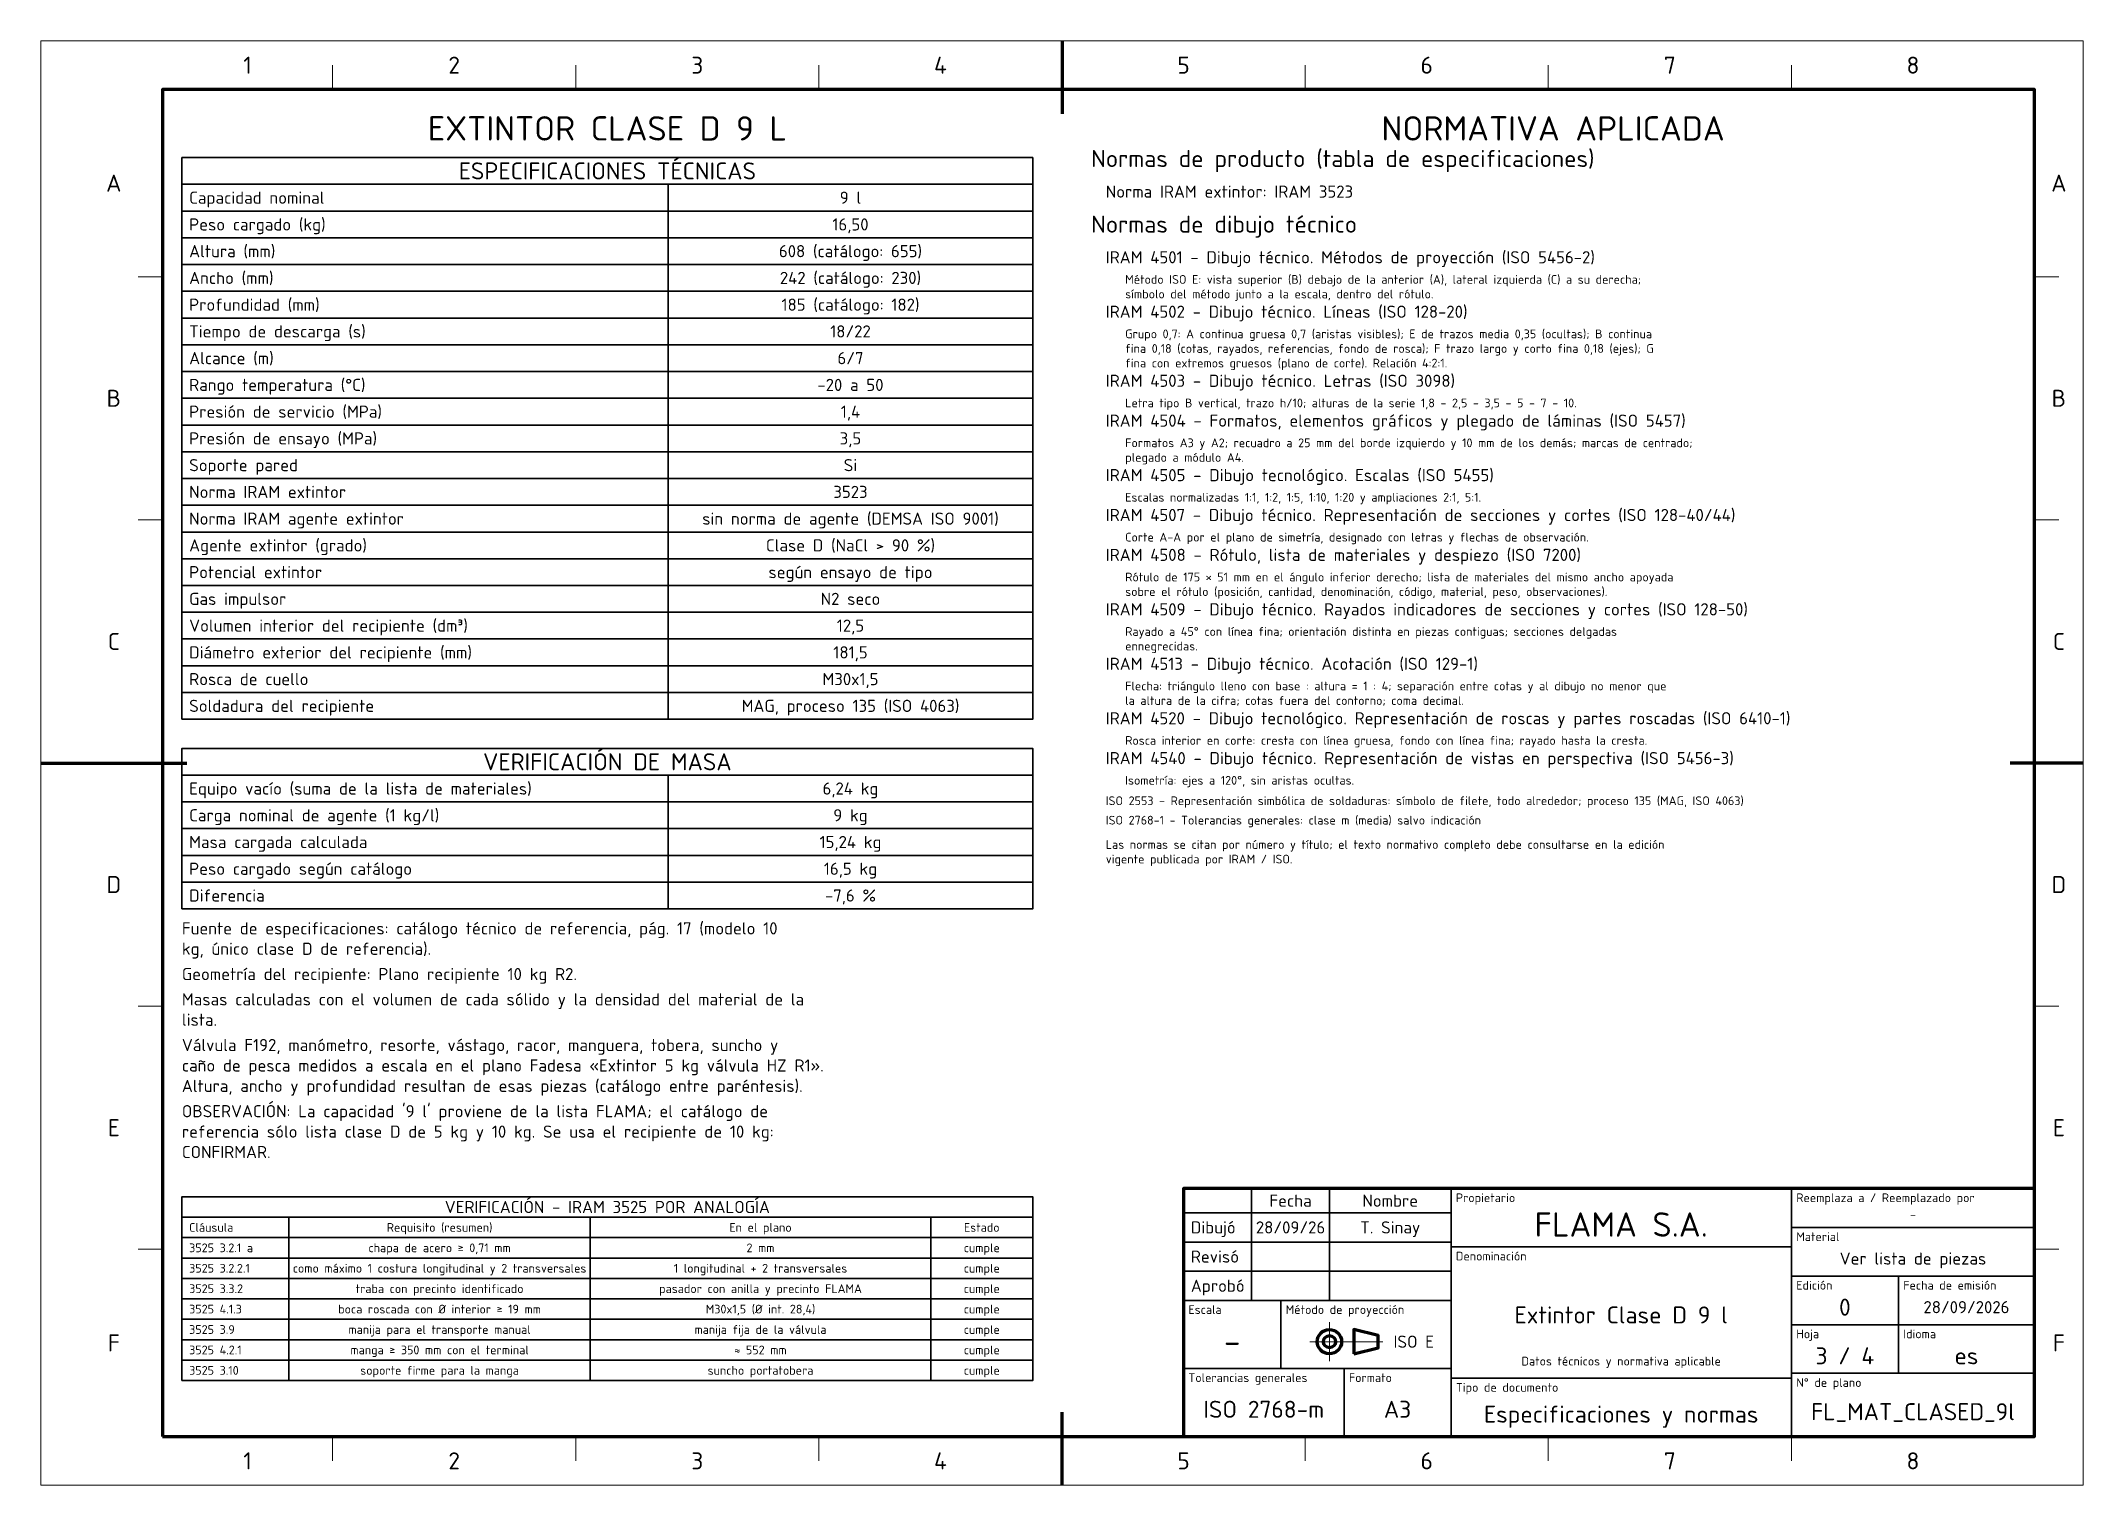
# Paper-space layout 'Hoja3_Especificaciones' of a CAD drawing. Header units: millimetres. Extents: x 0 to 420, y 0 to 297.
# The model-space entities are those that its viewports show. They can reach past a viewport. Long polylines and large blocks are cut down to what shows.
import ezdxf
from ezdxf.enums import TextEntityAlignment as Align

# ---------------------------------------------------------------- set-up
doc = ezdxf.new("R2010")
doc.units = ezdxf.units.MM
doc.linetypes.add('IRAM-F-TRAZO-PUNTO', pattern=[20, 15, -2, 1, -2])
for name, color, linetype, lineweight in [('01-VISIBLE', 7, 'CONTINUOUS', 70), ('03-EJE', 1, 'IRAM-F-TRAZO-PUNTO', 18), ('06-TEXTO', 7, 'CONTINUOUS', 25), ('07-RECUADRO', 7, 'CONTINUOUS', 70), ('08-FINA', 5, 'CONTINUOUS', 18), ('10-ROTULO', 7, 'CONTINUOUS', 35), ('11-TEXTO-ROTULO', 7, 'CONTINUOUS', 25)]:
    doc.layers.add(name, color=color, linetype=linetype, lineweight=lineweight)
doc.styles.add('ISO3098', font='isocpeur.ttf')

msp = doc.modelspace()

# ---------------------------------------------------------------- linework, layer by layer
at = {"layer": '01-VISIBLE'}
msp.add_lwpolyline([(1404, 27), (1409, 28.25), (1409, 30.75), (1404, 32)], close=True, dxfattribs=at)
for radius in [2.5, 1.25]:
    msp.add_circle((1399, 29.5), radius, dxfattribs=at)
at = {"layer": '03-EJE'}
for p, q in [((1395, 29.5), (1410.5, 29.5)), ((1399, 25.5), (1399, 33.5))]:
    msp.add_line(p, q, dxfattribs=at)
at = {"layer": '07-RECUADRO'}
for p, q in [((1344, 297), (1344, 282)), ((1134, 148.5), (1164, 148.5)), ((1554, 148.5), (1539, 148.5)), ((1344, 0), (1344, 15))]:
    msp.add_line(p, q, dxfattribs=at)
for points in [[(1159, 10), (1544, 10), (1544, 287), (1159, 287)], [(1369, 10), (1544, 10), (1544, 61), (1369, 61)]]:
    msp.add_lwpolyline(points, close=True, dxfattribs=at)
at = {"layer": '08-FINA'}
for p, q in [((1194, 287), (1194, 292)), ((1244, 287), (1244, 292)), ((1294, 287), (1294, 292)), ((1394, 287), (1394, 292)), ((1444, 287), (1444, 292)), ((1494, 287), (1494, 292)), ((1159, 248.5), (1154, 248.5)), ((1544, 248.5), (1549, 248.5)), ((1159, 198.5), (1154, 198.5)), ((1544, 198.5), (1549, 198.5)), ((1159, 98.5), (1154, 98.5)), ((1544, 98.5), (1549, 98.5)), ((1159, 48.5), (1154, 48.5)), ((1544, 48.5), (1549, 48.5)), ((1194, 10), (1194, 5)), ((1244, 10), (1244, 5)), ((1294, 10), (1294, 5)), ((1394, 10), (1394, 5)), ((1444, 10), (1444, 5)), ((1494, 10), (1494, 5))]:
    msp.add_line(p, q, dxfattribs=at)
msp.add_lwpolyline([(1134, 0), (1554, 0), (1554, 297), (1134, 297)], close=True, dxfattribs=at)
at = {"layer": '10-ROTULO'}
for points in [[(1163, 267.5), (1338, 267.5), (1338, 273), (1163, 273)], [(1163, 262), (1263, 262), (1263, 267.5), (1163, 267.5)], [(1263, 262), (1338, 262), (1338, 267.5), (1263, 267.5)], [(1163, 256.5), (1263, 256.5), (1263, 262), (1163, 262)], [(1263, 256.5), (1338, 256.5), (1338, 262), (1263, 262)], [(1163, 251), (1263, 251), (1263, 256.5), (1163, 256.5)], [(1263, 251), (1338, 251), (1338, 256.5), (1263, 256.5)], [(1163, 245.5), (1263, 245.5), (1263, 251), (1163, 251)], [(1263, 245.5), (1338, 245.5), (1338, 251), (1263, 251)], [(1163, 240), (1263, 240), (1263, 245.5), (1163, 245.5)], [(1263, 240), (1338, 240), (1338, 245.5), (1263, 245.5)], [(1163, 234.5), (1263, 234.5), (1263, 240), (1163, 240)], [(1263, 234.5), (1338, 234.5), (1338, 240), (1263, 240)], [(1163, 229), (1263, 229), (1263, 234.5), (1163, 234.5)], [(1263, 229), (1338, 229), (1338, 234.5), (1263, 234.5)], [(1163, 223.5), (1263, 223.5), (1263, 229), (1163, 229)], [(1263, 223.5), (1338, 223.5), (1338, 229), (1263, 229)], [(1163, 218), (1263, 218), (1263, 223.5), (1163, 223.5)], [(1263, 218), (1338, 218), (1338, 223.5), (1263, 223.5)], [(1163, 212.5), (1263, 212.5), (1263, 218), (1163, 218)], [(1263, 212.5), (1338, 212.5), (1338, 218), (1263, 218)], [(1163, 207), (1263, 207), (1263, 212.5), (1163, 212.5)], [(1263, 207), (1338, 207), (1338, 212.5), (1263, 212.5)], [(1163, 201.5), (1263, 201.5), (1263, 207), (1163, 207)], [(1263, 201.5), (1338, 201.5), (1338, 207), (1263, 207)], [(1163, 196), (1263, 196), (1263, 201.5), (1163, 201.5)], [(1263, 196), (1338, 196), (1338, 201.5), (1263, 201.5)], [(1163, 190.5), (1263, 190.5), (1263, 196), (1163, 196)], [(1263, 190.5), (1338, 190.5), (1338, 196), (1263, 196)], [(1163, 185), (1263, 185), (1263, 190.5), (1163, 190.5)], [(1263, 185), (1338, 185), (1338, 190.5), (1263, 190.5)], [(1163, 179.5), (1263, 179.5), (1263, 185), (1163, 185)], [(1263, 179.5), (1338, 179.5), (1338, 185), (1263, 185)], [(1163, 174), (1263, 174), (1263, 179.5), (1163, 179.5)], [(1263, 174), (1338, 174), (1338, 179.5), (1263, 179.5)], [(1163, 168.5), (1263, 168.5), (1263, 174), (1163, 174)], [(1263, 168.5), (1338, 168.5), (1338, 174), (1263, 174)], [(1163, 163), (1263, 163), (1263, 168.5), (1163, 168.5)], [(1263, 163), (1338, 163), (1338, 168.5), (1263, 168.5)], [(1163, 157.5), (1263, 157.5), (1263, 163), (1163, 163)], [(1263, 157.5), (1338, 157.5), (1338, 163), (1263, 163)], [(1163, 146), (1338, 146), (1338, 151.5), (1163, 151.5)], [(1163, 140.5), (1263, 140.5), (1263, 146), (1163, 146)], [(1263, 140.5), (1338, 140.5), (1338, 146), (1263, 146)], [(1163, 135), (1263, 135), (1263, 140.5), (1163, 140.5)], [(1263, 135), (1338, 135), (1338, 140.5), (1263, 140.5)], [(1163, 129.5), (1263, 129.5), (1263, 135), (1163, 135)], [(1263, 129.5), (1338, 129.5), (1338, 135), (1263, 135)], [(1163, 124), (1263, 124), (1263, 129.5), (1163, 129.5)], [(1263, 124), (1338, 124), (1338, 129.5), (1263, 129.5)], [(1163, 118.5), (1263, 118.5), (1263, 124), (1163, 124)], [(1263, 118.5), (1338, 118.5), (1338, 124), (1263, 124)], [(1163, 55.1), (1338, 55.1), (1338, 59.3), (1163, 59.3)], [(1369, 56), (1383, 56), (1383, 61), (1369, 61)], [(1383, 56), (1399, 56), (1399, 61), (1383, 61)], [(1399, 56), (1424, 56), (1424, 61), (1399, 61)], [(1424, 49), (1494, 49), (1494, 61), (1424, 61)], [(1494, 53), (1544, 53), (1544, 61), (1494, 61)], [(1163, 50.9), (1185, 50.9), (1185, 55.1), (1163, 55.1)], [(1185, 50.9), (1247, 50.9), (1247, 55.1), (1185, 55.1)], [(1247, 50.9), (1317, 50.9), (1317, 55.1), (1247, 55.1)], [(1317, 50.9), (1338, 50.9), (1338, 55.1), (1317, 55.1)], [(1369, 50), (1383, 50), (1383, 56), (1369, 56)], [(1383, 50), (1399, 50), (1399, 56), (1383, 56)], [(1399, 50), (1424, 50), (1424, 56), (1399, 56)], [(1163, 46.7), (1185, 46.7), (1185, 50.9), (1163, 50.9)], [(1185, 46.7), (1247, 46.7), (1247, 50.9), (1185, 50.9)], [(1247, 46.7), (1317, 46.7), (1317, 50.9), (1247, 50.9)], [(1317, 46.7), (1338, 46.7), (1338, 50.9), (1317, 50.9)], [(1494, 43), (1544, 43), (1544, 53), (1494, 53)], [(1163, 42.5), (1185, 42.5), (1185, 46.7), (1163, 46.7)], [(1185, 42.5), (1247, 42.5), (1247, 46.7), (1185, 46.7)], [(1247, 42.5), (1317, 42.5), (1317, 46.7), (1247, 46.7)], [(1317, 42.5), (1338, 42.5), (1338, 46.7), (1317, 46.7)], [(1369, 44), (1383, 44), (1383, 50), (1369, 50)], [(1383, 44), (1399, 44), (1399, 50), (1383, 50)], [(1399, 44), (1424, 44), (1424, 50), (1399, 50)], [(1424, 22), (1494, 22), (1494, 49), (1424, 49)], [(1163, 38.3), (1185, 38.3), (1185, 42.5), (1163, 42.5)], [(1185, 38.3), (1247, 38.3), (1247, 42.5), (1185, 42.5)], [(1247, 38.3), (1317, 38.3), (1317, 42.5), (1247, 42.5)], [(1317, 38.3), (1338, 38.3), (1338, 42.5), (1317, 42.5)], [(1369, 38), (1383, 38), (1383, 44), (1369, 44)], [(1383, 38), (1399, 38), (1399, 44), (1383, 44)], [(1399, 38), (1424, 38), (1424, 44), (1399, 44)], [(1494, 33), (1516, 33), (1516, 43), (1494, 43)], [(1516, 33), (1544, 33), (1544, 43), (1516, 43)], [(1163, 34.1), (1185, 34.1), (1185, 38.3), (1163, 38.3)], [(1185, 34.1), (1247, 34.1), (1247, 38.3), (1185, 38.3)], [(1247, 34.1), (1317, 34.1), (1317, 38.3), (1247, 38.3)], [(1317, 34.1), (1338, 34.1), (1338, 38.3), (1317, 38.3)], [(1369, 24), (1389, 24), (1389, 38), (1369, 38)], [(1389, 24), (1424, 24), (1424, 38), (1389, 38)], [(1163, 29.9), (1185, 29.9), (1185, 34.1), (1163, 34.1)], [(1185, 29.9), (1247, 29.9), (1247, 34.1), (1185, 34.1)], [(1247, 29.9), (1317, 29.9), (1317, 34.1), (1247, 34.1)], [(1317, 29.9), (1338, 29.9), (1338, 34.1), (1317, 34.1)], [(1163, 25.7), (1185, 25.7), (1185, 29.9), (1163, 29.9)], [(1185, 25.7), (1247, 25.7), (1247, 29.9), (1185, 29.9)], [(1247, 25.7), (1317, 25.7), (1317, 29.9), (1247, 29.9)], [(1317, 25.7), (1338, 25.7), (1338, 29.9), (1317, 29.9)], [(1494, 23), (1516, 23), (1516, 33), (1494, 33)], [(1516, 23), (1544, 23), (1544, 33), (1516, 33)], [(1163, 21.5), (1185, 21.5), (1185, 25.7), (1163, 25.7)], [(1185, 21.5), (1247, 21.5), (1247, 25.7), (1185, 25.7)], [(1247, 21.5), (1317, 21.5), (1317, 25.7), (1247, 25.7)], [(1317, 21.5), (1338, 21.5), (1338, 25.7), (1317, 25.7)], [(1369, 10), (1402, 10), (1402, 24), (1369, 24)], [(1402, 10), (1424, 10), (1424, 24), (1402, 24)], [(1424, 10), (1494, 10), (1494, 22), (1424, 22)], [(1494, 10), (1544, 10), (1544, 23), (1494, 23)]]:
    msp.add_lwpolyline(points, close=True, dxfattribs=at)

# ---------------------------------------------------------------- texts
at = {"layer": '06-TEXTO', "style": 'ISO3098'}
for s, height, p in [('1', 3.5, (1176.5, 292)), ('2', 3.5, (1219, 292)), ('3', 3.5, (1269, 292)), ('4', 3.5, (1319, 292)), ('5', 3.5, (1369, 292)), ('6', 3.5, (1419, 292)), ('7', 3.5, (1469, 292)), ('8', 3.5, (1519, 292)), ('EXTINTOR CLASE D 9 L', 5, (1250.5, 279)), ('NORMATIVA APLICADA', 5, (1445, 279)), ('ESPECIFICACIONES TÉCNICAS', 3.5, (1250.5, 270.25)), ('A', 3.5, (1149, 267.75)), ('A', 3.5, (1549, 267.75)), ('9 l', 2.5, (1300.5, 264.75)), ('16,50', 2.5, (1300.5, 259.25)), ('608 (catálogo: 655)', 2.5, (1300.5, 253.75)), ('242 (catálogo: 230)', 2.5, (1300.5, 248.25)), ('185 (catálogo: 182)', 2.5, (1300.5, 242.75)), ('18/22', 2.5, (1300.5, 237.25)), ('6/7', 2.5, (1300.5, 231.75)), ('-20 a 50', 2.5, (1300.5, 226.25)), ('B', 3.5, (1149, 223.5)), ('B', 3.5, (1549, 223.5)), ('1,4', 2.5, (1300.5, 220.75)), ('3,5', 2.5, (1300.5, 215.25)), ('Si', 2.5, (1300.5, 209.75)), ('3523', 2.5, (1300.5, 204.25)), ('sin norma de agente (DEMSA ISO 9001)', 2.5, (1300.5, 198.75)), ('Clase D (NaCl > 90 %)', 2.5, (1300.5, 193.25)), ('según ensayo de tipo', 2.5, (1300.5, 187.75)), ('N2 seco', 2.5, (1300.5, 182.25)), ('12,5', 2.5, (1300.5, 176.75)), ('C', 3.5, (1149, 173.5)), ('181,5', 2.5, (1300.5, 171.25)), ('C', 3.5, (1549, 173.5)), ('M30x1,5', 2.5, (1300.5, 165.75)), ('MAG, proceso 135 (ISO 4063)', 2.5, (1300.5, 160.25)), ('VERIFICACIÓN DE MASA', 3.5, (1250.5, 148.75)), ('6,24 kg', 2.5, (1300.5, 143.25)), ('9 kg', 2.5, (1300.5, 137.75)), ('15,24 kg', 2.5, (1300.5, 132.25)), ('16,5 kg', 2.5, (1300.5, 126.75)), ('D', 3.5, (1149, 123.5)), ('-7,6 %', 2.5, (1300.5, 121.25)), ('D', 3.5, (1549, 123.5)), ('E', 3.5, (1149, 73.5)), ('E', 3.5, (1549, 73.5)), ('VERIFICACIÓN - IRAM 3525 POR ANALOGÍA', 2.5, (1250.5, 57.2)), ('Requisito (resumen)', 1.8, (1216, 53)), ('En el plano', 1.8, (1282, 53)), ('Estado', 1.8, (1327.5, 53)), ('chapa de acero ≥ 0,71 mm', 1.8, (1216, 48.8)), ('2 mm', 1.8, (1282, 48.8)), ('cumple', 1.8, (1327.5, 48.8)), ('como máximo 1 costura longitudinal y 2 transversales', 1.8, (1216, 44.6)), ('1 longitudinal + 2 transversales', 1.8, (1282, 44.6)), ('cumple', 1.8, (1327.5, 44.6)), ('traba con precinto identificado', 1.8, (1216, 40.4)), ('pasador con anilla y precinto FLAMA', 1.8, (1282, 40.4)), ('cumple', 1.8, (1327.5, 40.4)), ('boca roscada con Ø interior ≥ 19 mm', 1.8, (1216, 36.2)), ('M30x1,5 (Ø int. 28,4)', 1.8, (1282, 36.2)), ('cumple', 1.8, (1327.5, 36.2)), ('F', 3.5, (1149, 29.25)), ('manija para el transporte manual', 1.8, (1216, 32)), ('manija fija de la válvula', 1.8, (1282, 32)), ('cumple', 1.8, (1327.5, 32)), ('F', 3.5, (1549, 29.25)), ('manga ≥ 350 mm con el terminal', 1.8, (1216, 27.8)), ('≈ 552 mm', 1.8, (1282, 27.8)), ('cumple', 1.8, (1327.5, 27.8)), ('soporte firme para la manga', 1.8, (1216, 23.6)), ('suncho portatobera', 1.8, (1282, 23.6)), ('cumple', 1.8, (1327.5, 23.6)), ('1', 3.5, (1176.5, 5)), ('2', 3.5, (1219, 5)), ('3', 3.5, (1269, 5)), ('4', 3.5, (1319, 5)), ('5', 3.5, (1369, 5)), ('6', 3.5, (1419, 5)), ('7', 3.5, (1469, 5)), ('8', 3.5, (1519, 5))]:
    msp.add_text(s, height=height, dxfattribs=at).set_placement(p, align=Align.MIDDLE_CENTER)
for s, height, p in [('Normas de producto (tabla de especificaciones)', 3.5, (1350, 270)), ('Norma IRAM extintor: IRAM 3523', 2.5, (1353, 264)), ('Normas de dibujo técnico', 3.5, (1350, 256.5)), ('IRAM 4501 - Dibujo técnico. Métodos de proyección (ISO 5456-2)', 2.5, (1353, 250.5)), ('Método ISO E: vista superior (B) debajo de la anterior (A), lateral izquierda (C) a su derecha;', 1.8, (1357, 246.5)), ('símbolo del método junto a la escala, dentro del rótulo.', 1.8, (1357, 243.5)), ('IRAM 4502 - Dibujo técnico. Líneas (ISO 128-20)', 2.5, (1353, 239.3)), ('Grupo 0,7: A continua gruesa 0,7 (aristas visibles); E de trazos media 0,35 (ocultas); B continua', 1.8, (1357, 235.3)), ('fina 0,18 (cotas, rayados, referencias, fondo de rosca); F trazo largo y corto fina 0,18 (ejes); G', 1.8, (1357, 232.3)), ('fina con extremos gruesos (plano de corte). Relación 4:2:1.', 1.8, (1357, 229.3)), ('IRAM 4503 - Dibujo técnico. Letras (ISO 3098)', 2.5, (1353, 225.1)), ('Letra tipo B vertical, trazo h/10; alturas de la serie 1,8 - 2,5 - 3,5 - 5 - 7 - 10.', 1.8, (1357, 221.1)), ('IRAM 4504 - Formatos, elementos gráficos y plegado de láminas (ISO 5457)', 2.5, (1353, 216.9)), ('Formatos A3 y A2; recuadro a 25 mm del borde izquierdo y 10 mm de los demás; marcas de centrado;', 1.8, (1357, 212.9)), ('plegado a módulo A4.', 1.8, (1357, 209.9)), ('IRAM 4505 - Dibujo tecnológico. Escalas (ISO 5455)', 2.5, (1353, 205.7)), ('Escalas normalizadas 1:1, 1:2, 1:5, 1:10, 1:20 y ampliaciones 2:1, 5:1.', 1.8, (1357, 201.7)), ('IRAM 4507 - Dibujo técnico. Representación de secciones y cortes (ISO 128-40/44)', 2.5, (1353, 197.5)), ('Corte A-A por el plano de simetría, designado con letras y flechas de observación.', 1.8, (1357, 193.5)), ('IRAM 4508 - Rótulo, lista de materiales y despiezo (ISO 7200)', 2.5, (1353, 189.3)), ('sobre el rótulo (posición, cantidad, denominación, código, material, peso, observaciones).', 1.8, (1357, 182.3)), ('Rótulo de 175 × 51 mm en el ángulo inferior derecho; lista de materiales del mismo ancho apoyada', 1.8, (1357, 185.3)), ('IRAM 4509 - Dibujo técnico. Rayados indicadores de secciones y cortes (ISO 128-50)', 2.5, (1353, 178.1)), ('Rayado a 45° con línea fina; orientación distinta en piezas contiguas; secciones delgadas', 1.8, (1357, 174.1)), ('ennegrecidas.', 1.8, (1357, 171.1)), ('IRAM 4513 - Dibujo técnico. Acotación (ISO 129-1)', 2.5, (1353, 166.9)), ('Flecha: triángulo lleno con base : altura = 1 : 4; separación entre cotas y al dibujo no menor que', 1.8, (1357, 162.9)), ('la altura de la cifra; cotas fuera del contorno; coma decimal.', 1.8, (1357, 159.9)), ('IRAM 4520 - Dibujo tecnológico. Representación de roscas y partes roscadas (ISO 6410-1)', 2.5, (1353, 155.7)), ('Rosca interior en corte: cresta con línea gruesa, fondo con línea fina; rayado hasta la cresta.', 1.8, (1357, 151.7)), ('IRAM 4540 - Dibujo técnico. Representación de vistas en perspectiva (ISO 5456-3)', 2.5, (1353, 147.5)), ('Isometría: ejes a 120°, sin aristas ocultas.', 1.8, (1357, 143.5)), ('ISO 2553 - Representación simbólica de soldaduras: símbolo de filete, todo alrededor; proceso 135 (MAG, ISO 4063)', 1.8, (1353, 139.3)), ('ISO 2768-1 - Tolerancias generales: clase m (media) salvo indicación', 1.8, (1353, 135.3)), ('Las normas se citan por número y título; el texto normativo completo debe consultarse en la edición', 1.8, (1353, 130.3)), ('vigente publicada por IRAM / ISO.', 1.8, (1353, 127.3)), ('Fuente de especificaciones: catálogo técnico de referencia, pág. 17 (modelo 10', 2.5, (1163, 112.5)), ('kg, único clase D de referencia).', 2.5, (1163, 108.3)), ('Geometría del recipiente: Plano recipiente 10 kg R2.', 2.5, (1163, 103.1)), ('Masas calculadas con el volumen de cada sólido y la densidad del material de la', 2.5, (1163, 97.9)), ('lista.', 2.5, (1163, 93.7)), ('Válvula F192, manómetro, resorte, vástago, racor, manguera, tobera, suncho y', 2.5, (1163, 88.5)), ('caño de pesca medidos a escala en el plano Fadesa «Extintor 5 kg válvula HZ R1».', 2.5, (1163, 84.3)), ('Altura, ancho y profundidad resultan de esas piezas (catálogo entre paréntesis).', 2.5, (1163, 80.1)), ("OBSERVACIÓN: La capacidad '9 l' proviene de la lista FLAMA; el catálogo de", 2.5, (1163, 74.9)), ('referencia sólo lista clase D de 5 kg y 10 kg. Se usa el recipiente de 10 kg:', 2.5, (1163, 70.7)), ('CONFIRMAR.', 2.5, (1163, 66.5))]:
    msp.add_text(s, height=height, dxfattribs=at).set_placement(p, align=Align.BOTTOM_LEFT)
for s, height, p in [('Capacidad nominal', 2.5, (1164.5, 264.75)), ('Peso cargado (kg)', 2.5, (1164.5, 259.25)), ('Altura (mm)', 2.5, (1164.5, 253.75)), ('Ancho (mm)', 2.5, (1164.5, 248.25)), ('Profundidad (mm)', 2.5, (1164.5, 242.75)), ('Tiempo de descarga (s)', 2.5, (1164.5, 237.25)), ('Alcance (m)', 2.5, (1164.5, 231.75)), ('Rango temperatura (°C)', 2.5, (1164.5, 226.25)), ('Presión de servicio (MPa)', 2.5, (1164.5, 220.75)), ('Presión de ensayo (MPa)', 2.5, (1164.5, 215.25)), ('Soporte pared', 2.5, (1164.5, 209.75)), ('Norma IRAM extintor', 2.5, (1164.5, 204.25)), ('Norma IRAM agente extintor', 2.5, (1164.5, 198.75)), ('Agente extintor (grado)', 2.5, (1164.5, 193.25)), ('Potencial extintor', 2.5, (1164.5, 187.75)), ('Gas impulsor', 2.5, (1164.5, 182.25)), ('Volumen interior del recipiente (dm³)', 2.5, (1164.5, 176.75)), ('Diámetro exterior del recipiente (mm)', 2.5, (1164.5, 171.25)), ('Rosca de cuello', 2.5, (1164.5, 165.75)), ('Soldadura del recipiente', 2.5, (1164.5, 160.25)), ('Equipo vacío (suma de la lista de materiales)', 2.5, (1164.5, 143.25)), ('Carga nominal de agente (1 kg/l)', 2.5, (1164.5, 137.75)), ('Masa cargada calculada', 2.5, (1164.5, 132.25)), ('Peso cargado según catálogo', 2.5, (1164.5, 126.75)), ('Diferencia', 2.5, (1164.5, 121.25)), ('Cláusula', 1.8, (1164.5, 53)), ('3525 3.2.1 a', 1.8, (1164.5, 48.8)), ('3525 3.2.2.1', 1.8, (1164.5, 44.6)), ('3525 3.3.2', 1.8, (1164.5, 40.4)), ('3525 4.1.3', 1.8, (1164.5, 36.2)), ('3525 3.9', 1.8, (1164.5, 32)), ('3525 4.2.1', 1.8, (1164.5, 27.8)), ('3525 3.10', 1.8, (1164.5, 23.6))]:
    msp.add_text(s, height=height, dxfattribs=at).set_placement(p, align=Align.MIDDLE_LEFT)
at = {"layer": '11-TEXTO-ROTULO', "style": 'ISO3098'}
for s, height, p in [('Fecha', 2.5, (1391, 58.5)), ('Nombre', 2.5, (1411.5, 58.5)), ('FLAMA S.A.', 5, (1459, 53.6)), ('-', 1.8, (1519, 55.6)), ('28/09/26', 2.5, (1391, 53)), ('T. Sinay', 2.5, (1411.5, 53)), ('Ver lista de piezas', 2.5, (1519, 46.6)), ('0', 3.5, (1505, 36.6)), ('28/09/2026', 2.5, (1530, 36.6)), ('Extintor Clase D 9 l', 3.5, (1459, 35)), ('-', 5, (1379, 29.6)), ('Datos técnicos y normativa aplicable', 1.8, (1459, 25.5)), ('3 / 4', 3.5, (1505, 26.6)), ('es', 3.5, (1530, 26.6)), ('ISO 2768-m', 3.5, (1385.5, 15.6)), ('A3', 3.5, (1413, 15.6)), ('FL_MAT_CLASED_9l', 3.5, (1519, 15.1)), ('Especificaciones y normas', 3.5, (1459, 14.6))]:
    msp.add_text(s, height=height, dxfattribs=at).set_placement(p, align=Align.MIDDLE_CENTER)
for s, p in [('Propietario', (1425, 60)), ('Reemplaza a / Reemplazado por', (1495, 60)), ('Material', (1495, 52)), ('Denominación', (1425, 48)), ('Edición', (1495, 42)), ('Fecha de emisión', (1517, 42)), ('Escala', (1370, 37)), ('Método de proyección', (1390, 37)), ('Hoja', (1495, 32)), ('Idioma', (1517, 32)), ('Tolerancias generales', (1370, 23)), ('Formato', (1403, 23)), ('Tipo de documento', (1425, 21)), ('N° de plano', (1495, 22))]:
    msp.add_text(s, height=1.8, dxfattribs=at).set_placement(p, align=Align.TOP_LEFT)
for s, p in [('Dibujó', (1370.5, 53)), ('Revisó', (1370.5, 47)), ('Aprobó', (1370.5, 41))]:
    msp.add_text(s, height=2.5, dxfattribs=at).set_placement(p, align=Align.MIDDLE_LEFT)
msp.add_text('ISO E', height=2.5, dxfattribs=at).set_placement((1420.5, 29.5), align=Align.MIDDLE_RIGHT)

psp = doc.layouts.new('Hoja3_Especificaciones')

# ---------------------------------------------------------------- viewports
at = {"layer": 'VIEWPORTS'}
psp.add_viewport(center=(210, 148.5), size=(420, 297), view_center_point=(1344, 148.5), view_height=297, dxfattribs=at)

doc.saveas('drawing.dxf')
